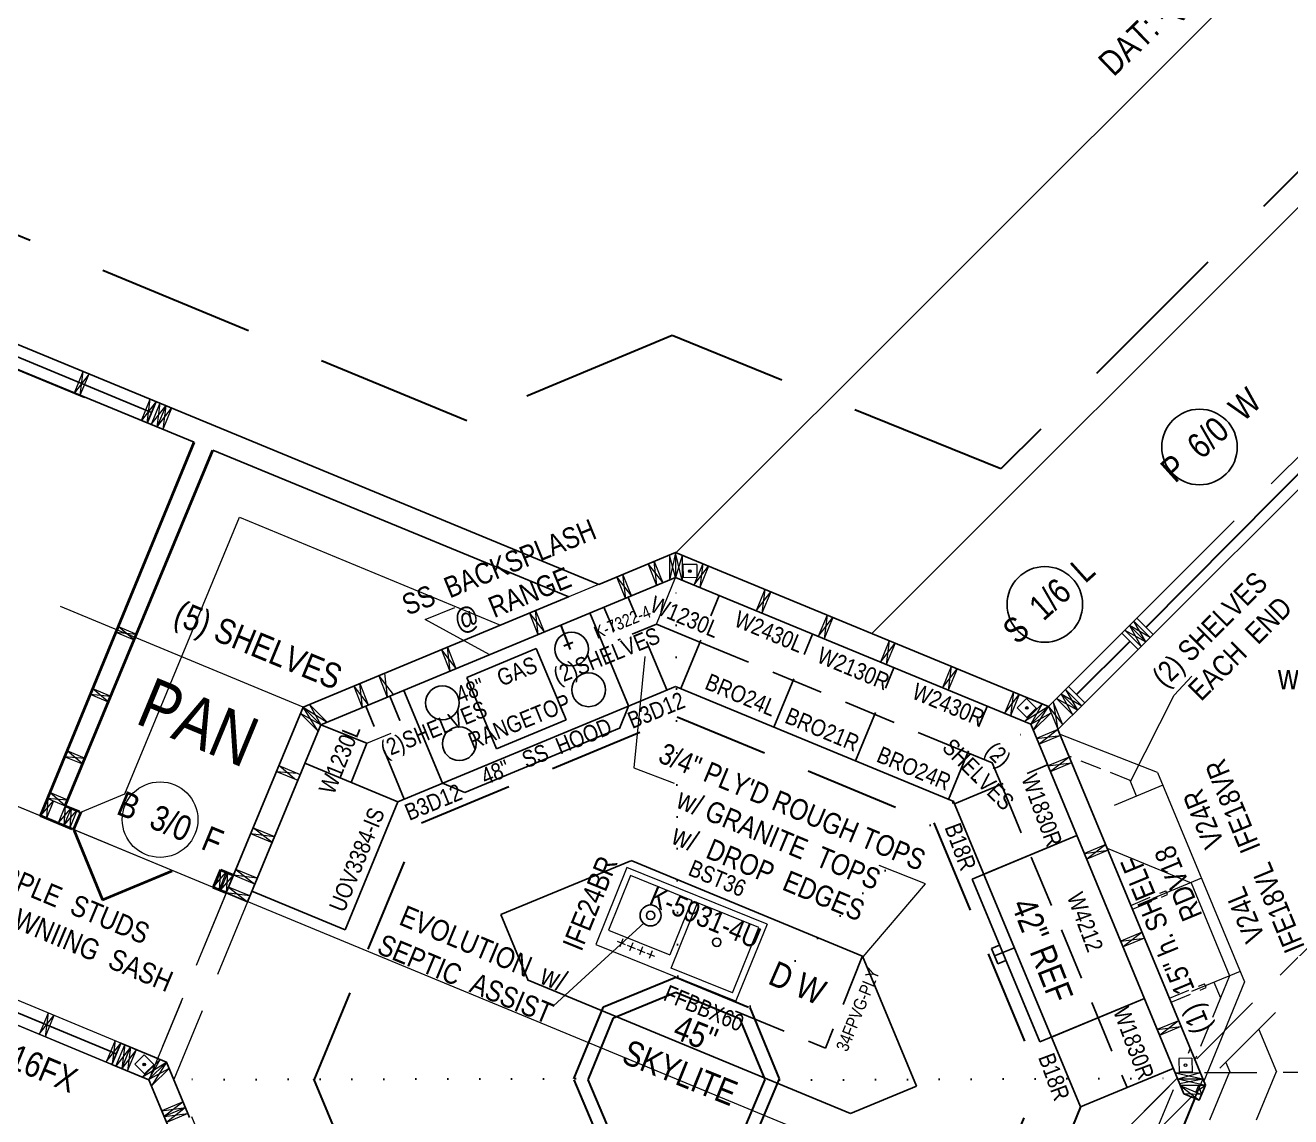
# Model space of a CAD drawing. Header units: inches. Extents: x 913 to 4010, y 85 to 6286.
# Drawn here: x 2435.7 to 2736.9, y 1892.7 to 2152.6 of the extents above; entities that cross this region are included whole.
import ezdxf

# ---------------------------------------------------------------- set-up
doc = ezdxf.new("R2010")
doc.units = ezdxf.units.IN
doc.header["$MEASUREMENT"] = 0
for name, pattern in [('ACAD_ISO07W100', [3, 0, -3]), ('CENTER', [2, 1.25, -0.25, 0.25, -0.25]), ('HIDDEN', [0.375, 0.25, -0.125])]:
    doc.linetypes.add(name, pattern=pattern)
for name, color, linetype, lineweight in [('APPLIANCES', 7, 'Continuous', 9), ('BUILT-INS', 6, 'Continuous', 9), ('CONCRETE', 7, 'Continuous', 20), ('DOORS', 7, 'Continuous', 30), ('FOUNDATION', 7, 'HIDDEN', 20), ('GRID', 1, 'CENTER', 20), ('INT WALLS', 7, 'Continuous', 40), ('LAYOUT', 6, 'Continuous', 9), ('LITE COVE', 7, 'HIDDEN', 30), ('MILLWORK', 7, 'Continuous', 20), ('PLUMBING', 7, 'Continuous', 20), ('ROOF BEAMS', 3, 'HIDDEN', 30), ('ROOFLINE', 7, 'HIDDEN', 30), ('SKYLITES', 3, 'Continuous', 30), ('WALL FRAMING', 7, 'Continuous', 30), ('WINDOWS', 5, 'Continuous', 30)]:
    doc.layers.add(name, color=color, linetype=linetype, lineweight=lineweight)
for name, color, linetype in [('CABINETS', 30, 'HIDDEN'), ('CABTOPS', 30, 'Continuous'), ('LLMASONRY', 12, 'Continuous'), ('LLPLUMBING', 102, 'Continuous'), ('MILLWORK TEXT', 7, 'Continuous'), ('TEXT', 250, 'Continuous'), ('WALLS', 5, 'Continuous')]:
    doc.layers.add(name, color=color, linetype=linetype)
doc.styles.add('ARCHENTLTD', font='technical.ttf', dxfattribs={"height": 0.1875})
doc.dimstyles.new('ARCHENTLTD', dxfattribs={"dimscale": 0.05, "dimtxt": 0.1875, "dimasz": 3, "dimexe": 9, "dimexo": 1, "dimgap": 2.5, "dimtad": 0, "dimdec": 1, "dimzin": 1, "dimdsep": 46, "dimlunit": 4, "dimtxsty": 'ARCHENTLTD', "dimblk": 'ARCHTICK', "dimcen": 6, "dimclrd": 256, "dimclre": 256, "dimclrt": 256, "dimaunit": 1, "dimadec": 0, "dimazin": 0, "dimtfac": 1, "dimtdec": 1, "dimtofl": 0, "dimtmove": 1, "dimatfit": 3, "dimldrblk": 'ARCHTICK', "dimfxl": 1, "dimfrac": 2, "dimtolj": 1, "dimtzin": 0, "dimlwd": 9, "dimlwe": 9, "dimarcsym": 0})

# ---------------------------------------------------------------- blocks, each defined once
blk = doc.blocks.new('_ArchTick')
at = {"color": 0, "linetype": 'ByBlock', "const_width": 0.15}
blk.add_lwpolyline([(-0.5, -0.5), (0.5, 0.5)], dxfattribs=at)

msp = doc.modelspace()

# ---------------------------------------------------------------- hatches: boundary and pattern name
at = {"layer": 'WALL FRAMING', "lineweight": 9, "ltscale": 150}
for points in [[(2594.2, 2022.63, 1), (2593.58, 2022.63, 1)], [(2674.41, 1990.04, 1), (2673.78, 1990.04, 1)], [(2464.32, 1905.17, 1), (2463.69, 1905.17, 1)]]:
    msp.add_hatch(color=256, dxfattribs=at).paths.add_polyline_path(points)

# ---------------------------------------------------------------- linework, layer by layer
at = {"layer": 'APPLIANCES', "linetype": 'Continuous', "lineweight": -3, "ltscale": 1.5}
for p, q in [((2557.33, 2004.19), (2540.79, 1997.3)), ((2564.41, 1987.2), (2557.33, 2004.19)), ((2547.87, 1980.31), (2540.79, 1997.3)), ((2547.87, 1980.31), (2564.41, 1987.2)), ((2661.07, 1949.32), (2677.19, 1910.54)), ((2667.58, 1933.56), (2665.69, 1932.8)), ((2667.21, 1929.15), (2665.69, 1932.8)), ((2666.43, 1931.02), (2671.12, 1932.96)), ((2669.11, 1929.9), (2667.21, 1929.15)), ((2677.19, 1910.54), (2702.09, 1920.88))]:
    msp.add_line(p, q, dxfattribs=at)
at = {"layer": 'APPLIANCES', "color": 7, "linetype": 'Continuous', "lineweight": -3, "ltscale": 50}
msp.add_line((2579.31, 1990.51), (2577.11, 1985.19), dxfattribs=at)
at = {"layer": 'APPLIANCES', "linetype": 'Continuous', "lineweight": -3, "ltscale": 1.5}
for centre in [(2565.72, 2004.07), (2569.79, 1994.37), (2534.96, 1991.26), (2538.99, 1981.54)]:
    msp.add_circle(centre, 4.02, dxfattribs=at)
at = {"layer": 'BUILT-INS', "linetype": 'HIDDEN', "ltscale": 25}
for p, q in [((2573.43, 2014.06), (2576.72, 2006.16)), ((2585.92, 2010), (2576.72, 2006.16)), ((2522.43, 1992.86), (2525.61, 1985.21)), ((2517.01, 1981.64), (2525.61, 1985.21)), ((2517.01, 1981.64), (2525.61, 1985.21)), ((2517.01, 1981.64), (2525.61, 1985.21))]:
    msp.add_line(p, q, dxfattribs=at)
at = {"layer": 'BUILT-INS', "linetype": 'Continuous', "lineweight": 9}
for p, q in [((2705.18, 1974.65), (2681.87, 1983.83)), ((2725.91, 1924.82), (2716.2, 1901.2))]:
    msp.add_line(p, q, dxfattribs=at)
at = {"layer": 'BUILT-INS', "ltscale": 50}
for p, q in [((2660.05, 1979.35), (2665.85, 1976.96)), ((2665.85, 1976.96), (2667.97, 1971.86))]:
    msp.add_line(p, q, dxfattribs=at)
at = {"layer": 'BUILT-INS', "linetype": 'HIDDEN', "lineweight": 9, "ltscale": 20}
for p, q in [((2698.69, 1972.81), (2684.08, 1978.58)), ((2700.23, 1969.08), (2698.68, 1972.81)), ((2718.63, 1924.72), (2720.18, 1920.99)), ((2720.18, 1920.99), (2714.12, 1906.23))]:
    msp.add_line(p, q, dxfattribs=at)
at = {"layer": 'BUILT-INS', "linetype": 'Continuous', "lineweight": 9, "ltscale": 50}
msp.add_line((2705.18, 1974.65), (2725.91, 1924.83), dxfattribs=at)
at = {"layer": 'BUILT-INS', "linetype": 'HIDDEN', "lineweight": 9, "ltscale": 50}
for p, q in [((2706.43, 1971.65), (2689.81, 1964.74)), ((2715.65, 1949.49), (2699.03, 1942.58)), ((2724.87, 1927.33), (2708.25, 1920.42))]:
    msp.add_line(p, q, dxfattribs=at)
at = {"layer": 'BUILT-INS', "ltscale": 25}
msp.add_line((2693.21, 1956.67), (2713.18, 1948.41), dxfattribs=at)
at = {"layer": 'BUILT-INS', "color": 6, "linetype": 'HIDDEN', "lineweight": 9, "ltscale": 20}
for p, q in [((2698.85, 1943.05), (2707.2, 1946.52)), ((2699.23, 1942.13), (2707.59, 1945.6)), ((2708.05, 1920.93), (2716.41, 1924.39)), ((2708.44, 1920), (2716.79, 1923.47))]:
    msp.add_line(p, q, dxfattribs=at)
at = {"layer": 'BUILT-INS', "color": 6, "linetype": 'Continuous', "lineweight": 9, "ltscale": 5}
for p, q in [((2707.59, 1945.6), (2707.2, 1946.52)), ((2716.79, 1923.47), (2716.41, 1924.39))]:
    msp.add_line(p, q, dxfattribs=at)
at = {"layer": 'BUILT-INS', "ltscale": 5}
msp.add_line((2713.18, 1948.41), (2722.36, 1926.29), dxfattribs=at)
at = {"layer": 'BUILT-INS', "linetype": 'Continuous', "lineweight": 9, "ltscale": 20}
msp.add_line((2722.36, 1926.29), (2720.18, 1920.99), dxfattribs=at)
at = {"layer": 'CABINETS', "lineweight": 9, "ltscale": 50}
msp.add_line((2585.92, 2010), (2590.5, 2021.07), dxfattribs=at)
at = {"layer": 'CABINETS', "linetype": 'HIDDEN', "ltscale": 50}
for p, q in [((2588.37, 1994.32), (2579.17, 2016.37)), ((2591.7, 1994.65), (2600.88, 2016.82)), ((2613.87, 1985.47), (2623.06, 2007.64)), ((2633.27, 1977.43), (2642.46, 1999.6)), ((2525.89, 1968.34), (2516.71, 1990.48)), ((2655.45, 1968.25), (2664.63, 1990.42)), ((2513.28, 1972.32), (2517.02, 1981.64)), ((2656.89, 1967.24), (2679.04, 1976.47)), ((2686.86, 1895.07), (2697.95, 1899.67))]:
    msp.add_line(p, q, dxfattribs=at)
at = {"layer": 'CABINETS', "linetype": 'HIDDEN', "ltscale": 25}
for p, q in [((2573.43, 2014.06), (2576.72, 2006.16)), ((2573.43, 2014.06), (2576.72, 2006.16)), ((2585.92, 2010), (2576.72, 2006.16)), ((2585.92, 2010), (2576.72, 2006.16)), ((2522.43, 1992.86), (2525.61, 1985.21)), ((2522.43, 1992.86), (2525.61, 1985.21))]:
    msp.add_line(p, q, dxfattribs=at)
at = {"layer": 'CABINETS', "ltscale": 50}
for p, q in [((2585.92, 2010), (2596.28, 2005.71)), ((2596.28, 2005.71), (2660.05, 1979.35)), ((2660.05, 1979.35), (2665.85, 1976.96)), ((2660.05, 1979.35), (2665.85, 1976.96)), ((2665.85, 1976.96), (2667.97, 1971.86)), ((2665.85, 1976.96), (2667.97, 1971.86)), ((2667.97, 1971.86), (2697.95, 1899.67))]:
    msp.add_line(p, q, dxfattribs=at)
at = {"layer": 'CABINETS', "linetype": 'Continuous', "lineweight": -3, "ltscale": 1.5}
msp.add_line((2661.07, 1949.32), (2686, 1959.68), dxfattribs=at)
at = {"layer": 'CABINETS', "linetype": 'HIDDEN', "lineweight": -3, "ltscale": 50}
for p in [(2635, 1931.05), (2604.75, 1917.83)]:
    msp.add_line(p, (2626.15, 1909.05), dxfattribs=at)
at = {"layer": 'CABINETS', "linetype": 'Continuous', "lineweight": 9, "ltscale": 150}
msp.add_line((2697.95, 1899.67), (2708.94, 1904.23), dxfattribs=at)
at = {"layer": 'CABTOPS', "color": 7, "linetype": 'Continuous', "lineweight": -3, "ltscale": 1.5}
for p, q in [((2579.3, 1990.54), (2570.07, 2012.69)), ((2535, 1972.12), (2525.78, 1994.24))]:
    msp.add_line(p, q, dxfattribs=at)
at = {"layer": 'CABTOPS', "color": 7, "linetype": 'Continuous', "lineweight": -3, "ltscale": 5}
for p, q in [((2579.86, 1990.74), (2590.46, 1995.14)), ((2590.46, 1995.14), (2656.69, 1967.76)), ((2524.4, 1967.72), (2579.86, 1990.74)), ((2656.67, 1967.77), (2686.85, 1895.04))]:
    msp.add_line(p, q, dxfattribs=at)
at = {"layer": 'CABTOPS', "linetype": 'HIDDEN', "ltscale": 50}
msp.add_line((2506.01, 1986.05), (2517.01, 1981.64), dxfattribs=at)
at = {"layer": 'CABTOPS', "color": 7, "lineweight": -3, "ltscale": 10}
for p, q in [((2524.4, 1967.72), (2502.22, 1976.89)), ((2489.62, 1946.39), (2511.79, 1937.22))]:
    msp.add_line(p, q, dxfattribs=at)
at = {"layer": 'CABTOPS', "color": 7, "lineweight": -3, "ltscale": 5}
msp.add_line((2511.79, 1937.22), (2524.4, 1967.72), dxfattribs=at)
at = {"layer": 'CABTOPS', "color": 7, "linetype": 'Continuous', "lineweight": 30, "ltscale": 2.5}
for p, q in [((2686.86, 1895.07), (2675.54, 1867.58)), ((2714.04, 1896.99), (2696.57, 1854.79))]:
    msp.add_line(p, q, dxfattribs=at)
at = {"layer": 'CONCRETE', "ltscale": 75}
for p, q in [((2786.41, 2222.77), (2590.57, 2026.99)), ((2805.76, 2176.27), (2637.19, 2007.74))]:
    msp.add_line(p, q, dxfattribs=at)
at = {"layer": 'DOORS', "color": 7, "linetype": 'Continuous', "lineweight": 20, "ltscale": 7.5}
msp.add_circle((2467.76, 1963.46), 9, dxfattribs=at)
at = {"layer": 'FOUNDATION', "color": 4, "ltscale": 75}
for p, q in [((2700.27, 2011.42), (2696.73, 2007.88)), ((2684, 1995.16), (2679.23, 1990.39))]:
    msp.add_line(p, q, dxfattribs=at)
at = {"layer": 'GRID', "ltscale": 50}
for p, q in [((2449.79, 2063.89), (2199.21, 2167.63)), ((2501.81, 1990.26), (2198.98, 2115.6)), ((2679.23, 1990.39), (2776.64, 2087.77)), ((2464.53, 2025.68), (2439.13, 1964.42)), ((2590.49, 2027.02), (2501.81, 1990.26)), ((2679.23, 1990.39), (2590.49, 2027.02)), ((2501.81, 1990.26), (2465.09, 1901.55)), ((2679.23, 1990.39), (2715.99, 1901.71)), ((2483.51, 1946.05), (2439.31, 1964.35)), ((2465.1, 1901.54), (2376.39, 1938.25)), ((2465.1, 1901.54), (2501.85, 1812.87)), ((2674.81, 1866.74), (2709.91, 1901.88)), ((2715.99, 1901.71), (2679.28, 1813))]:
    msp.add_line(p, q, dxfattribs=at)
at = {"layer": 'INT WALLS', "ltscale": 75}
for p, q in [((2439.31, 1964.34), (2475.89, 2053.29)), ((2445.19, 1966.78), (2480.32, 2051.46)), ((2446.85, 1961.2), (2439.31, 1964.34)), ((2445.19, 1966.78), (2448.58, 1965.38)), ((2448.88, 1965.25), (2447.16, 1961.09)), ((2482.15, 1951.48), (2480.43, 1947.32)), ((2482.15, 1951.48), (2485.23, 1950.21)), ((2483.49, 1946.02), (2480.42, 1947.3))]:
    msp.add_line(p, q, dxfattribs=at)
at = {"layer": 'INT WALLS', "ltscale": 50}
for p, q in [((2447.2, 1961.06), (2454.03, 1944.4)), ((2454.03, 1944.4), (2470.68, 1951.24))]:
    msp.add_line(p, q, dxfattribs=at)
at = {"layer": 'LAYOUT', "color": 6, "linetype": 'CENTER', "lineweight": 5, "ltscale": 250}
for p, q in [((2455.38, 1957.67), (913.16, 2596.19)), ((4009.81, 1314.09), (1739.95, 2253.88))]:
    msp.add_line(p, q, dxfattribs=at)
at = {"layer": 'LITE COVE', "color": 7, "linetype": 'ACAD_ISO07W100', "lineweight": 30, "ltscale": 2.5}
for p, q in [((2591, 1926.16), (2590.57, 2021.04)), ((2608.22, 1919.03), (2675.02, 1986.18)), ((2566.65, 1901.8), (2471.04, 1901.56)), ((2615.25, 1901.47), (2709.95, 1901.91))]:
    msp.add_line(p, q, dxfattribs=at)
at = {"layer": 'LLPLUMBING', "color": 5, "linetype": 'Continuous', "lineweight": 9, "ltscale": 175}
for p, q in [((2576.61, 1934.48), (2578.47, 1933.73)), ((2577.91, 1935.04), (2577.17, 1933.18)), ((2580.29, 1934.1), (2579.55, 1932.25)), ((2578.99, 1933.55), (2580.85, 1932.8)), ((2581.33, 1932.6), (2583.19, 1931.85)), ((2582.64, 1933.15), (2581.89, 1931.29)), ((2583.62, 1931.69), (2585.47, 1930.94)), ((2584.92, 1932.24), (2584.17, 1930.38))]:
    msp.add_line(p, q, dxfattribs=at)
at = {"layer": 'MILLWORK', "linetype": 'Continuous', "lineweight": 9, "ltscale": 75}
for p, q in [((2459.34, 1969.57), (2486.69, 2035.5)), ((2486.69, 2035.5), (2548.77, 2009.74)), ((2448.88, 1965.25), (2459.34, 1969.57))]:
    msp.add_line(p, q, dxfattribs=at)
at = {"layer": 'MILLWORK', "color": 7, "linetype": 'Continuous', "lineweight": -3, "ltscale": 5}
for p, q in [((2540.3, 1969.93), (2577.12, 1985.2)), ((2579.9, 1953.76), (2634.97, 1930.96))]:
    msp.add_line(p, q, dxfattribs=at)
at = {"layer": 'MILLWORK', "color": 7, "linetype": 'Continuous', "lineweight": -3, "ltscale": 50}
msp.add_line((2534.97, 1972.13), (2540.3, 1969.93), dxfattribs=at)
at = {"layer": 'MILLWORK', "color": 7, "linetype": 'Continuous', "lineweight": -3, "ltscale": 2.5}
for p, q in [((2548.88, 1940.83), (2579.86, 1953.67)), ((2555.38, 1925.15), (2548.88, 1940.83)), ((2647.8, 1899.98), (2634.97, 1930.97)), ((2632.12, 1893.48), (2555.42, 1925.25))]:
    msp.add_line(p, q, dxfattribs=at)
at = {"layer": 'MILLWORK', "color": 7, "linetype": 'Continuous', "lineweight": -3, "ltscale": 1.5}
msp.add_line((2647.8, 1899.98), (2632.12, 1893.49), dxfattribs=at)
at = {"layer": 'MILLWORK TEXT', "linetype": 'Continuous', "lineweight": -3, "ltscale": 1.5}
for p, q in [((2663.85, 1950.47), (2686.02, 1959.69)), ((2679.95, 1911.68), (2702.12, 1920.9))]:
    msp.add_line(p, q, dxfattribs=at)
at = {"layer": 'MILLWORK TEXT', "linetype": 'HIDDEN', "ltscale": 50}
msp.add_line((2697.95, 1899.67), (2708.94, 1904.24), dxfattribs=at)
at = {"layer": 'PLUMBING', "color": 5, "lineweight": 30, "ltscale": 50}
for p, q in [((2563.2, 2009.64), (2565.35, 2003.95)), ((2563.85, 2004.81), (2565.99, 2005.67))]:
    msp.add_line(p, q, dxfattribs=at)
at = {"layer": 'PLUMBING', "color": 5, "lineweight": 5}
for p, q in [((2594.33, 1944.23), (2589.08, 1931.25)), ((2589.43, 1928.13), (2595.72, 1943.66))]:
    msp.add_line(p, q, dxfattribs=at)
at = {"layer": 'PLUMBING', "color": 5, "lineweight": 9, "elevation": -178358.1}
for points in [[(2578.9, 1952.08), (2571.5, 1933.76)], [(2612.26, 1938.59), (2578.9, 1952.08)], [(2612.26, 1938.59), (2604.86, 1920.28)], [(2571.5, 1933.76), (2604.88, 1920.27)]]:
    msp.add_lwpolyline(points, dxfattribs=at)
at = {"layer": 'PLUMBING', "color": 5, "lineweight": 5, "elevation": -178358.1}
for points in [[(2579.73, 1950.13), (2574.48, 1937.15)], [(2594.33, 1944.23), (2579.73, 1950.13)], [(2610.31, 1937.76), (2595.72, 1943.66)], [(2574.48, 1937.15), (2589.08, 1931.25)]]:
    msp.add_lwpolyline(points, dxfattribs=at)
at = {"layer": 'PLUMBING', "color": 5, "lineweight": 5}
for points in [[(2604.03, 1922.23), (2610.31, 1937.76)], [(2604.03, 1922.23), (2589.43, 1928.13)]]:
    msp.add_lwpolyline(points, dxfattribs=at)
at = {"layer": 'PLUMBING', "linetype": 'Continuous', "lineweight": -3, "ltscale": 0.5}
msp.add_circle((2584.52, 1940.64, -178360.1), 2.5, dxfattribs=at)
at = {"layer": 'PLUMBING', "lineweight": -3}
for centre in [(2584.52, 1940.64, -178358.1), (2600.27, 1934.27, -178358.1)]:
    msp.add_circle(centre, 1, dxfattribs=at)
at = {"layer": 'ROOF BEAMS', "lineweight": 20, "ltscale": 75}
for p, q in [((2674.81, 1866.74), (2776.59, 1968.63)), ((2680.31, 1864.47), (2778.86, 1963.12)), ((2483.5, 1946.03), (2465.09, 1901.54)), ((2488.58, 1943.92), (2471.04, 1901.56)), ((2680.33, 1829.93), (2713.01, 1908.89)), ((2679.28, 1813), (2714.92, 1899.11)), ((2475.27, 1892.77), (2502.85, 1826.26))]:
    msp.add_line(p, q, dxfattribs=at)
at = {"layer": 'ROOF BEAMS', "ltscale": 75}
for p, q in [((2575.74, 1916.28), (2590.52, 1922.41)), ((2590.52, 1922.41), (2605.72, 1916.12)), ((2569.65, 1901.54), (2575.74, 1916.28)), ((2605.72, 1916.12), (2611.73, 1901.55)), ((2576.02, 1886.47), (2569.65, 1901.54)), ((2611.73, 1901.55), (2605.43, 1886.64))]:
    msp.add_line(p, q, dxfattribs=at)
at = {"layer": 'ROOFLINE', "linetype": 'HIDDEN', "ltscale": 150}
for p, q in [((2796.74, 2175.74), (2667.94, 2046.98)), ((2540.82, 2058.4), (2433.77, 2102.61)), ((2589.66, 2078.7), (2540.82, 2058.4)), ((2667.94, 2046.98), (2589.66, 2078.7))]:
    msp.add_line(p, q, dxfattribs=at)
at = {"layer": 'ROOFLINE', "ltscale": 90}
for p, q in [((2529.98, 1962.68), (2590.83, 1987.94)), ((2590.83, 1987.94), (2651.99, 1962.66)), ((2504.43, 1901.41), (2529.82, 1962.84)), ((2651.99, 1962.66), (2677.27, 1901.76)), ((2504.29, 1901.75), (2529.8, 1840.29)), ((2652.15, 1840.41), (2677.27, 1901.76))]:
    msp.add_line(p, q, dxfattribs=at)
at = {"layer": 'ROOFLINE', "color": 7, "linetype": 'HIDDEN', "lineweight": 5, "ltscale": 50}
for p, q in [((2729.31, 1913.51), (2733.49, 1903.43)), ((2721.47, 1905.67), (2722.4, 1903.42)), ((2722.34, 1903.42), (2682.65, 1807.41)), ((2733.43, 1903.43), (2690.51, 1799.6)), ((2716.38, 1903.28), (2768.01, 1903.31))]:
    msp.add_line(p, q, dxfattribs=at)
at = {"layer": 'SKYLITES', "linetype": 'HIDDEN', "ltscale": 75}
for p, q in [((2573.35, 1918.85), (2590.51, 1925.97)), ((2590.51, 1925.97), (2608.12, 1918.69)), ((2566.26, 1901.71), (2573.35, 1918.85)), ((2608.12, 1918.69), (2615.12, 1901.72)), ((2573.65, 1884.25), (2566.26, 1901.71)), ((2615.12, 1901.72), (2607.81, 1884.43))]:
    msp.add_line(p, q, dxfattribs=at)
at = {"layer": 'WALL FRAMING', "linetype": 'HIDDEN', "lineweight": 20, "ltscale": 25}
for p, q in [((2447.38, 2065.08), (2449.48, 2070.16)), ((2448.77, 2064.51), (2450.87, 2069.58)), ((2463.32, 2058.49), (2465.42, 2063.57)), ((2441.09, 1917.41), (2438.99, 1912.33)), ((2442.48, 1916.84), (2440.38, 1911.76)), ((2457.04, 1910.83), (2454.94, 1905.75))]:
    msp.add_line(p, q, dxfattribs=at)
at = {"layer": 'WALL FRAMING', "lineweight": 9, "ltscale": 150}
for p, q in [((2450.86, 2069.56), (2447.38, 2065.08)), ((2448.76, 2064.48), (2449.47, 2070.13)), ((2464.7, 2057.89), (2465.41, 2063.54)), ((2466.8, 2062.97), (2463.32, 2058.49)), ((2465.62, 2057.5), (2469.11, 2062)), ((2467.72, 2062.58), (2467, 2056.92)), ((2467, 2056.92), (2470.49, 2061.43)), ((2469.11, 2062), (2468.39, 2056.35)), ((2583.95, 2024.31), (2587.41, 2019.83)), ((2586.04, 2019.27), (2585.41, 2024.92)), ((2590.49, 2026.94), (2589, 2020.45)), ((2590.5, 2021.07), (2589.02, 2026.41)), ((2592.04, 2020.43), (2590.49, 2026.94)), ((2592.02, 2026.36), (2590.5, 2021.07)), ((2596.96, 2024.35), (2596.25, 2018.69)), ((2598.35, 2023.77), (2596.96, 2024.35)), ((2578.6, 2016.13), (2577.96, 2021.78)), ((2594.86, 2019.27), (2598.35, 2023.77)), ((2576.51, 2021.17), (2579.96, 2016.68)), ((2611.75, 2018.24), (2611.04, 2012.59)), ((2613.14, 2017.67), (2611.75, 2018.24)), ((2609.65, 2013.16), (2613.14, 2017.67)), ((2555.71, 2012.61), (2559.16, 2008.13)), ((2557.8, 2007.57), (2557.16, 2013.22)), ((2461.57, 2006.27), (2457.8, 2009.45)), ((2624.44, 2007.06), (2627.93, 2011.56)), ((2626.54, 2012.14), (2625.83, 2006.48)), ((2627.93, 2011.56), (2626.54, 2012.14)), ((2703.45, 2006.82), (2698.5, 2009.65)), ((2698.5, 2009.65), (2701.32, 2004.7)), ((2702.39, 2005.76), (2699.56, 2010.71)), ((2457.22, 2008.07), (2462.15, 2007.65)), ((2697.44, 2008.59), (2702.39, 2005.76)), ((2534.72, 2003.89), (2538.18, 1999.4)), ((2536.81, 1998.84), (2536.18, 2004.49)), ((2639.23, 2000.95), (2642.72, 2005.46)), ((2641.33, 2006.03), (2640.62, 2000.38)), ((2642.72, 2005.46), (2641.33, 2006.03)), ((2519.83, 1997.73), (2523.28, 1993.24)), ((2521.92, 1992.69), (2521.28, 1998.33)), ((2654.02, 1994.85), (2657.51, 1999.35)), ((2656.12, 1999.93), (2655.4, 1994.27)), ((2657.51, 1999.35), (2656.12, 1999.93)), ((2455.44, 1991.49), (2451.67, 1994.67)), ((2513.87, 1995.26), (2517.32, 1990.77)), ((2515.96, 1990.22), (2515.33, 1995.86)), ((2683.29, 1994.45), (2686.12, 1989.5)), ((2451.09, 1993.29), (2456.02, 1992.87)), ((2668.81, 1988.74), (2672.3, 1993.25)), ((2670.91, 1993.82), (2670.19, 1988.17)), ((2672.3, 1993.25), (2670.91, 1993.82)), ((2680.38, 1991.53), (2681.51, 1984.89)), ((2686.12, 1989.5), (2681.17, 1992.33)), ((2685.06, 1988.44), (2682.23, 1993.39)), ((2682.23, 1993.39), (2687.18, 1990.56)), ((2506.02, 1986.05), (2501.18, 1988.76)), ((2505.39, 1984.55), (2501.81, 1990.26)), ((2501.81, 1990.26), (2507.52, 1986.67)), ((2503.31, 1990.88), (2506.02, 1986.05)), ((2679.23, 1990.39), (2673.52, 1986.8)), ((2677.73, 1991.01), (2675.02, 1986.18)), ((2675.02, 1986.18), (2679.85, 1988.89)), ((2675.64, 1984.68), (2679.23, 1990.39)), ((2679.23, 1990.39), (2682.65, 1986.04)), ((2676.43, 1982.78), (2682.08, 1983.5)), ((2681.51, 1984.89), (2677, 1981.4)), ((2449.31, 1976.71), (2445.54, 1979.9)), ((2444.96, 1978.51), (2449.88, 1978.1)), ((2499.8, 1973.13), (2496.02, 1976.31)), ((2679.09, 1976.25), (2684.74, 1976.97)), ((2684.17, 1978.35), (2679.66, 1974.86)), ((2495.45, 1974.93), (2500.37, 1974.51)), ((2439.31, 1964.35), (2442.41, 1967.92)), ((2441.02, 1968.49), (2440.7, 1963.78)), ((2440.84, 1968.58), (2445.76, 1968.16)), ((2445.19, 1966.78), (2441.41, 1969.96)), ((2443.48, 1962.64), (2446.57, 1966.21)), ((2445.19, 1966.78), (2444.86, 1962.07)), ((2444.86, 1962.07), (2447.96, 1965.63)), ((2446.58, 1966.21), (2446.25, 1961.49)), ((2494.42, 1958.04), (2489.89, 1961.54)), ((2489.32, 1960.15), (2495, 1959.42)), ((2687.84, 1955.43), (2693.49, 1956.15)), ((2692.92, 1957.54), (2688.41, 1954.05)), ((2480.44, 1947.34), (2483.53, 1950.91)), ((2482.15, 1951.48), (2481.82, 1946.77)), ((2482.13, 1946.64), (2485.23, 1950.21)), ((2483.84, 1950.78), (2483.51, 1946.07)), ((2490.87, 1949.49), (2485.23, 1950.21)), ((2485.8, 1951.59), (2490.3, 1948.11)), ((2489.14, 1945.3), (2483.49, 1946.02)), ((2484.07, 1947.4), (2488.56, 1943.92)), ((2696.45, 1934.54), (2702.1, 1935.26)), ((2701.53, 1936.65), (2697.02, 1933.16)), ((2439, 1912.36), (2442.48, 1916.84)), ((2441.1, 1917.44), (2440.39, 1911.78)), ((2705.13, 1913.45), (2710.78, 1914.18)), ((2710.21, 1915.56), (2705.7, 1912.07)), ((2454.95, 1905.77), (2458.42, 1910.25)), ((2457.05, 1910.85), (2456.33, 1905.2)), ((2459.35, 1909.87), (2458.63, 1904.22)), ((2460.73, 1909.3), (2457.24, 1904.79)), ((2462.12, 1908.72), (2458.63, 1904.22)), ((2460.73, 1909.3), (2460.02, 1903.64)), ((2463.59, 1902.18), (2469.31, 1905.75)), ((2465.09, 1901.55), (2467.8, 1906.37)), ((2469.92, 1904.24), (2465.09, 1901.55)), ((2469.31, 1905.75), (2465.7, 1900.05)), ((2715.99, 1901.68), (2709.4, 1903.13)), ((2715.38, 1903.18), (2710.01, 1901.64)), ((2716.6, 1900.19), (2710.01, 1901.64)), ((2715.99, 1901.68), (2710.46, 1900.54)), ((2710.63, 1900.14), (2715.14, 1896.66)), ((2715.71, 1898.04), (2711.44, 1898.18)), ((2714.33, 1898.62), (2716.61, 1900.22)), ((2714.97, 1900.17), (2715.71, 1898.04)), ((2468.16, 1894.16), (2473.81, 1894.88)), ((2473.24, 1896.26), (2468.73, 1892.77)), ((2473.81, 1894.88), (2469.31, 1891.38)), ((2468.73, 1892.77), (2474.39, 1893.49))]:
    msp.add_line(p, q, dxfattribs=at)
at = {"layer": 'WALL FRAMING', "lineweight": 20, "ltscale": 75}
for p, q in [((2467.72, 2062.59), (2465.62, 2057.5)), ((2469.11, 2062.01), (2467, 2056.92)), ((2470.5, 2061.44), (2468.39, 2056.35)), ((2585.44, 2024.93), (2580.37, 2022.82)), ((2583.97, 2024.28), (2585.96, 2019.2)), ((2590.47, 2027.04), (2585.4, 2024.94)), ((2585.41, 2024.91), (2587.41, 2019.83)), ((2596.97, 2024.35), (2594.86, 2019.27)), ((2577.96, 2021.77), (2579.96, 2016.68)), ((2598.35, 2023.78), (2596.25, 2018.69)), ((2576.52, 2021.14), (2578.52, 2016.05)), ((2611.76, 2018.25), (2609.65, 2013.16)), ((2613.14, 2017.68), (2611.04, 2012.59)), ((2555.72, 2012.58), (2557.72, 2007.5)), ((2557.16, 2013.21), (2559.16, 2008.13)), ((2457.8, 2009.45), (2462.15, 2007.65)), ((2626.55, 2012.14), (2624.44, 2007.06)), ((2627.93, 2011.57), (2625.83, 2006.48)), ((2698.5, 2009.65), (2702.39, 2005.76)), ((2699.56, 2010.71), (2703.45, 2006.82)), ((2457.22, 2008.07), (2461.57, 2006.27)), ((2697.44, 2008.59), (2701.32, 2004.7)), ((2534.74, 2003.85), (2536.73, 1998.77)), ((2536.18, 2004.48), (2538.18, 1999.4)), ((2641.34, 2006.04), (2639.23, 2000.95)), ((2642.72, 2005.47), (2640.62, 2000.38)), ((2519.83, 1997.73), (2515.67, 1996.01)), ((2519.84, 1997.7), (2521.84, 1992.61)), ((2656.12, 1999.93), (2654.02, 1994.85)), ((2657.51, 1999.36), (2655.4, 1994.27)), ((2451.67, 1994.67), (2456.02, 1992.87)), ((2513.88, 1995.23), (2515.88, 1990.14)), ((2515.33, 1995.86), (2517.32, 1990.77)), ((2683.29, 1994.45), (2687.18, 1990.56)), ((2451.09, 1993.29), (2455.44, 1991.49)), ((2670.91, 1993.83), (2668.81, 1988.74)), ((2672.3, 1993.25), (2670.19, 1988.17)), ((2682.65, 1986.04), (2680.38, 1991.53)), ((2681.17, 1992.33), (2685.06, 1988.44)), ((2682.23, 1993.39), (2686.12, 1989.5)), ((2445.54, 1979.9), (2449.88, 1978.1)), ((2444.96, 1978.51), (2449.31, 1976.71)), ((2496.02, 1976.31), (2501.11, 1974.21)), ((2495.45, 1974.93), (2500.54, 1972.82)), ((2442.41, 1967.92), (2440.7, 1963.78)), ((2440.84, 1968.58), (2445.19, 1966.78)), ((2441.41, 1969.96), (2445.76, 1968.16)), ((2445.19, 1966.78), (2443.48, 1962.64)), ((2446.57, 1966.21), (2444.86, 1962.07)), ((2447.96, 1965.63), (2446.25, 1961.49)), ((2489.89, 1961.54), (2495, 1959.42)), ((2489.32, 1960.15), (2494.42, 1958.04)), ((2482.15, 1951.48), (2480.44, 1947.34)), ((2483.53, 1950.91), (2481.82, 1946.77)), ((2483.84, 1950.78), (2482.13, 1946.64)), ((2485.23, 1950.21), (2483.51, 1946.07)), ((2457.24, 1904.79), (2459.35, 1909.87)), ((2458.63, 1904.22), (2460.73, 1909.3)), ((2460.02, 1903.64), (2462.12, 1908.72))]:
    msp.add_line(p, q, dxfattribs=at)
at = {"layer": 'WALL FRAMING', "lineweight": 20, "ltscale": 150}
for p, q in [((2589.02, 2026.42), (2589, 2020.45)), ((2590.49, 2026.94), (2590.5, 2021.07)), ((2592.02, 2026.36), (2592.04, 2020.43)), ((2501.18, 1988.76), (2505.39, 1984.55)), ((2501.81, 1990.26), (2506.02, 1986.05)), ((2503.31, 1990.88), (2507.52, 1986.67)), ((2677.73, 1991.01), (2673.52, 1986.8)), ((2679.23, 1990.39), (2675.02, 1986.18)), ((2679.85, 1988.89), (2675.64, 1984.67)), ((2681.51, 1984.89), (2676.43, 1982.78)), ((2682.08, 1983.5), (2677, 1981.4)), ((2684.17, 1978.35), (2679.09, 1976.25)), ((2684.74, 1976.97), (2679.66, 1974.86)), ((2692.92, 1957.54), (2687.84, 1955.43)), ((2693.49, 1956.15), (2688.41, 1954.05)), ((2701.53, 1936.65), (2696.45, 1934.54)), ((2702.1, 1935.26), (2697.02, 1933.16)), ((2710.21, 1915.56), (2705.13, 1913.45)), ((2710.78, 1914.18), (2705.7, 1912.07)), ((2463.59, 1902.18), (2467.8, 1906.37)), ((2465.09, 1901.55), (2469.31, 1905.75)), ((2465.7, 1900.05), (2469.92, 1904.24)), ((2715.38, 1903.18), (2709.4, 1903.13)), ((2715.99, 1901.68), (2710.01, 1901.64)), ((2716.6, 1900.19), (2710.62, 1900.14)), ((2710.63, 1900.14), (2715.71, 1898.04))]:
    msp.add_line(p, q, dxfattribs=at)
at = {"layer": 'WALL FRAMING', "color": 9, "linetype": 'Continuous', "lineweight": 5, "ltscale": 150}
for p, q in [((2595.55, 2024.21), (2592.03, 2024.18)), ((2592.24, 2024.18), (2592.27, 2021.05)), ((2595.55, 2024.21), (2595.54, 2021.08)), ((2595.54, 2021.08), (2592.05, 2021.05)), ((2674.03, 1992.33), (2671.83, 1990.1)), ((2674.03, 1992.33), (2676.5, 1989.82)), ((2671.83, 1990.1), (2674.28, 1987.62)), ((2676.35, 1989.97), (2674.13, 1987.77)), ((2463.94, 1907.47), (2461.75, 1905.24)), ((2463.94, 1907.47), (2466.42, 1904.96)), ((2461.75, 1905.24), (2464.2, 1902.76)), ((2466.27, 1905.11), (2464.04, 1902.91)), ((2713.41, 1906.69), (2710.29, 1906.61)), ((2710.29, 1906.61), (2710.33, 1903.12)), ((2713.41, 1906.69), (2713.45, 1903.16)), ((2713.45, 1903.38), (2710.32, 1903.34))]:
    msp.add_line(p, q, dxfattribs=at)
at = {"layer": 'WALL FRAMING', "color": 7, "lineweight": 20, "ltscale": 75}
for p, q in [((2490.3, 1948.1), (2485.23, 1950.21)), ((2490.87, 1949.49), (2485.8, 1951.59)), ((2488.57, 1943.91), (2483.5, 1946.02)), ((2489.14, 1945.3), (2484.07, 1947.4))]:
    msp.add_line(p, q, dxfattribs=at)
at = {"layer": 'WALL FRAMING', "lineweight": 20, "ltscale": 50}
for p, q in [((2473.24, 1896.26), (2468.16, 1894.15)), ((2473.81, 1894.88), (2468.73, 1892.77)), ((2474.39, 1893.49), (2469.31, 1891.38))]:
    msp.add_line(p, q, dxfattribs=at)
at = {"layer": 'WALL FRAMING', "color": 9, "linetype": 'Continuous', "lineweight": 5, "ltscale": 150}
for centre in [(2593.89, 2022.63), (2674.09, 1990.04), (2464.01, 1905.17), (2711.87, 1904.99)]:
    msp.add_circle(centre, 0.312, dxfattribs=at)
at = {"layer": 'WALLS', "color": 4, "ltscale": 50}
for p, q in [((2572.21, 2019.47), (2383.99, 2097.2)), ((2475.89, 2053.29), (2379.77, 2092.99)), ((2565.03, 2016.47), (2480.32, 2051.46)), ((2590.5, 2021.07), (2506.02, 1986.05)), ((2506.02, 1986.05), (2488.58, 1943.92)), ((2469.31, 1905.75), (2458.42, 1910.25))]:
    msp.add_line(p, q, dxfattribs=at)
at = {"layer": 'WALLS', "color": 4, "lineweight": 20, "ltscale": 50}
for p, q in [((2464.69, 2057.88), (2431.43, 2071.65)), ((2458.42, 1910.25), (2425.16, 1924.02))]:
    msp.add_line(p, q, dxfattribs=at)
at = {"layer": 'WALLS', "color": 4, "ltscale": 75}
for p, q in [((2466.8, 2062.97), (2464.69, 2057.88)), ((2590.47, 2027.04), (2572.21, 2019.47)), ((2679.23, 1990.39), (2590.49, 2027.02)), ((2675.02, 1986.18), (2590.5, 2021.07)), ((2565.02, 2016.49), (2501.8, 1990.26)), ((2700.26, 2011.42), (2704.15, 2007.53)), ((2696.73, 2007.88), (2700.62, 2003.99)), ((2704.15, 2007.53), (2700.62, 2003.99)), ((2684, 1995.16), (2687.89, 1991.27)), ((2687.89, 1991.27), (2681.51, 1984.89)), ((2501.8, 1990.26), (2483.45, 1945.9)), ((2675.02, 1986.18), (2711.44, 1898.18)), ((2681.51, 1984.89), (2716.61, 1900.22)), ((2488.57, 1943.9), (2483.49, 1946.02)), ((2456.32, 1905.17), (2458.42, 1910.25)), ((2456.32, 1905.17), (2465.1, 1901.54)), ((2469.31, 1905.75), (2474.77, 1892.57)), ((2465.1, 1901.54), (2469.69, 1890.46))]:
    msp.add_line(p, q, dxfattribs=at)
at = {"layer": 'WALLS', "color": 4, "lineweight": 20, "ltscale": 75}
for p, q in [((2755.07, 2058.43), (2704.15, 2007.53)), ((2696.73, 2007.88), (2684, 1995.16)), ((2700.62, 2003.99), (2687.89, 1991.27)), ((2423.06, 1918.94), (2456.32, 1905.17))]:
    msp.add_line(p, q, dxfattribs=at)
at = {"layer": 'WALLS', "lineweight": 9, "ltscale": 50}
for p, q in [((2596.96, 2024.35), (2598.35, 2023.78)), ((2594.86, 2019.27), (2596.25, 2018.69)), ((2611.75, 2018.24), (2613.14, 2017.68)), ((2609.65, 2013.16), (2611.04, 2012.59)), ((2626.54, 2012.14), (2627.93, 2011.57)), ((2624.44, 2007.06), (2625.83, 2006.48)), ((2641.33, 2006.03), (2642.72, 2005.47)), ((2639.23, 2000.95), (2640.62, 2000.38)), ((2656.12, 1999.93), (2657.51, 1999.36)), ((2654.02, 1994.85), (2655.4, 1994.27)), ((2670.91, 1993.82), (2672.3, 1993.25)), ((2668.81, 1988.74), (2670.19, 1988.17)), ((2444.55, 1962.2), (2445.94, 1961.62))]:
    msp.add_line(p, q, dxfattribs=at)
at = {"layer": 'WALLS', "color": 4, "ltscale": 5}
for p in [(2711.44, 1898.18), (2716.61, 1900.22)]:
    msp.add_line(p, (2715.14, 1896.66), dxfattribs=at)
at = {"layer": 'WALLS', "lineweight": 20, "ltscale": 5}
msp.add_line((2714.97, 1900.17), (2714.33, 1898.62), dxfattribs=at)
at = {"layer": 'WINDOWS', "lineweight": 25, "ltscale": 75}
for p, q in [((2432.48, 2074.19), (2465.75, 2060.42)), ((2424.11, 1921.48), (2457.37, 1907.71))]:
    msp.add_line(p, q, dxfattribs=at)
at = {"layer": 'WINDOWS', "ltscale": 75}
for p, q in [((2702.46, 2009.22), (2753.13, 2060.38)), ((2685.94, 1993.21), (2698.67, 2005.94))]:
    msp.add_line(p, q, dxfattribs=at)
at = {"layer": 'WINDOWS', "color": 7, "linetype": 'Continuous', "lineweight": 25, "ltscale": 7.5}
for centre in [(2715.2, 2052.17), (2678.38, 2014.7)]:
    msp.add_circle(centre, 9, dxfattribs=at)

# ---------------------------------------------------------------- texts
at = {"layer": 'APPLIANCES', "linetype": 'Continuous', "lineweight": 30, "ltscale": 1.5, "style": 'ARCHENTLTD'}
for s, insert, char_height, attachment_point, rotation in [('SS  BACKSPLASH\\P@  RANGE\\P{\\H1.999x;  }', (2552.72, 2013.1), 5, 5, 22.2497), ('42" REF\\P{\\H1.333x;  }', (2685.28, 1921.48), 6, 3, 291.4292), ('D W\\P{\\H1.333x;  }', (2626.82, 1924.66), 6, 3, 336.4292)]:
    msp.add_mtext(s, dxfattribs=dict(at, insert=insert, char_height=char_height, attachment_point=attachment_point, rotation=rotation))
at = {"layer": 'BUILT-INS', "linetype": 'Continuous', "ltscale": 1.5, "insert": (2728.25, 2022.9), "char_height": 5, "attachment_point": 3, "rotation": 44.9045, "style": 'ARCHENTLTD'}
msp.add_mtext('(2) SHELVES\\PEACH  END\\P{\\H1.999x;  }', dxfattribs=at)
at = {"layer": 'BUILT-INS', "ltscale": 1.5, "char_height": 4, "style": 'ARCHENTLTD'}
for s, insert, attachment_point, rotation in [('(2)SHELVES\\P{\\H1.999x;  }', (2585.64, 2009.44), 3, 22.2497), ('(2)SHELVES\\P{\\H1.999x;  }', (2544.49, 1991.93), 3, 22.2497), ('(2)\\PSHELVES\\P{\\H1.999x;  }', (2661.12, 1972.82), 5, 314.8575)]:
    msp.add_mtext(s, dxfattribs=dict(at, insert=insert, attachment_point=attachment_point, rotation=rotation))
at = {"layer": 'BUILT-INS', "linetype": 'Continuous', "lineweight": 9, "ltscale": 1.5, "char_height": 5, "attachment_point": 1, "rotation": 112.3639, "style": 'ARCHENTLTD'}
for s, insert in [('IFE18VR\\P{\\H1.999x;  }', (2725.22, 1954.97)), ('IFE18VL\\P{\\H1.999x;  }', (2735.72, 1931.2))]:
    msp.add_mtext(s, dxfattribs=dict(at, insert=insert))
at = {"layer": 'BUILT-INS', "linetype": 'Continuous', "lineweight": 30, "ltscale": 1.5, "char_height": 5, "attachment_point": 3, "rotation": 112.5214, "style": 'ARCHENTLTD'}
for s, insert in [('V24R\\P{\\H1.999x;  }', (2711.06, 1969.29)), ('V24L\\P{\\H1.999x;  }', (2721.14, 1945.98))]:
    msp.add_mtext(s, dxfattribs=dict(at, insert=insert))
at = {"layer": 'BUILT-INS', "color": 6, "linetype": 'Continuous', "lineweight": 30, "ltscale": 1.5, "char_height": 5, "attachment_point": 3, "rotation": 112.443, "style": 'ARCHENTLTD'}
for s, insert in [('RDV18\\P{\\H1.999x;  }', (2704.29, 1955.83)), ('(1)  15" h. SHELF\\P{\\H1.999x;  }', (2696.24, 1953.4))]:
    msp.add_mtext(s, dxfattribs=dict(at, insert=insert))
at = {"layer": 'CABINETS', "color": 7, "linetype": 'Continuous', "lineweight": 30, "ltscale": 1.5, "attachment_point": 5, "style": 'ARCHENTLTD'}
for s, insert, char_height, rotation in [('\\PW1830R\\P{\\H1.333x;  }', (2677.06, 1965.43), 4, 290.4239), ('\\PB18R\\P{\\H1.333x;  }', (2657.67, 1956.74), 4, 290.4239), ('IFE24BR\\P{\\H1.333x;  }', (2574.74, 1941.68), 5, 67.9028), ('\\PW4212\\P{\\H1.333x;  }', (2687.37, 1938.83), 4, 290.4239), ('34FPVG-PLY\\P{\\H1.333x;  }', (2636.67, 1917.08), 3, 67.9028), ('\\PW1830R\\P{\\H1.333x;  }', (2698.92, 1909.98), 4, 290.4239), ('\\PB18R\\P{\\H1.333x;  }', (2679.95, 1901.96), 4, 290.4239)]:
    msp.add_mtext(s, dxfattribs=dict(at, insert=insert, char_height=char_height, rotation=rotation))
at = {"layer": 'CABTOPS', "color": 7, "linetype": 'Continuous', "lineweight": 30, "ltscale": 1.5, "insert": (2612.46, 1952.67), "char_height": 5, "attachment_point": 5, "rotation": 337.3447, "style": 'ARCHENTLTD'}
msp.add_mtext('3/4" PLY\'D ROUGH TOPS\\Pw/ GRANITE  TOPS \\P w/  DROP  EDGES\\P{\\H1.999x;  }', dxfattribs=at)
at = {"layer": 'CABTOPS', "color": 7, "linetype": 'Continuous', "lineweight": 20, "ltscale": 1.5, "insert": (2607.67, 1948.66), "char_height": 4, "attachment_point": 3, "rotation": 337.3447, "style": 'ARCHENTLTD'}
msp.add_mtext('BST36\\P{\\H1.999x;  }', dxfattribs=at)
at = {"layer": 'DOORS', "color": 7, "linetype": 'Continuous', "lineweight": 30, "ltscale": 1.5, "char_height": 6, "attachment_point": 3, "rotation": 337.5801, "style": 'ARCHENTLTD'}
for s, insert in [('(5) SHELVES\\P{\\H1.999x;  }', (2511.7, 1999.81)), ('B  3/0  F\\P{\\H1.999x;  }', (2483.37, 1960.54))]:
    msp.add_mtext(s, dxfattribs=dict(at, insert=insert))
at = {"layer": 'LLMASONRY', "color": 7, "linetype": 'Continuous', "lineweight": 30, "ltscale": 1.5, "insert": (2733.86, 2000.47), "char_height": 6, "attachment_point": 1, "rotation": 0.0751, "style": 'ARCHENTLTD'}
msp.add_mtext('w/ GAS  LOGLIGHTER\\P{\\H1.999x;  }', dxfattribs=at)
at = {"layer": 'MILLWORK TEXT', "ltscale": 1.5, "char_height": 4, "style": 'ARCHENTLTD'}
for s, insert, attachment_point, rotation in [('W1230L\\P{\\H1.999x;  }', (2601.34, 2010.3), 3, 337.3447), ('W2430L\\P{\\H1.999x;  }', (2621.42, 2006.78), 3, 337.3447), ('(2)SHELVES\\P{\\H1.999x;  }', (2585.64, 2009.44), 3, 22.2497), ('(2)SHELVES\\P{\\H1.999x;  }', (2585.64, 2009.44), 3, 22.2497), ('W2130R\\P{\\H1.999x;  }', (2641.82, 1997.87), 3, 337.3447), ('BRO24L\\P{\\H1.999x;  }', (2614.92, 1991.62), 3, 337.3447), ('W2430R\\P{\\H1.999x;  }', (2664.44, 1989.26), 3, 337.3447), ('(2)SHELVES\\P{\\H1.999x;  }', (2544.49, 1991.93), 3, 22.2497), ('(2)SHELVES\\P{\\H1.999x;  }', (2544.49, 1991.93), 3, 22.2497), ('B3D12\\P{\\H1.999x;  }', (2591.59, 1994.01), 3, 22.2497), ('BRO21R\\P{\\H1.999x;  }', (2634.65, 1983.25), 3, 337.3447), ('48"   SS  HOOD\\P{\\H1.999x;  }', (2574.2, 1987.82), 3, 22.2497), ('(2)\\PSHELVES\\P{\\H1.999x;  }', (2661.12, 1972.82), 5, 314.8575), ('(2)\\PSHELVES\\P{\\H1.999x;  }', (2661.12, 1972.82), 5, 314.8575), ('BRO24R\\P{\\H1.999x;  }', (2656.48, 1973.99), 3, 337.3447), ('B3D12\\P{\\H1.999x;  }', (2538.53, 1972.13), 3, 22.2497)]:
    msp.add_mtext(s, dxfattribs=dict(at, insert=insert, attachment_point=attachment_point, rotation=rotation))
at = {"layer": 'MILLWORK TEXT', "linetype": 'Continuous', "ltscale": 1.5, "char_height": 4, "style": 'ARCHENTLTD'}
for s, insert, attachment_point, rotation in [('W1230L\\P{\\H1.333x;  }', (2514.22, 1976.33), 5, 67.9028), ('\\PUOV3384-IS\\P{\\H1.333x;  }', (2515.25, 1953.68), 5, 67.9029), ('FFBBX60\\P{\\H1.999x;  }', (2607.18, 1916.59), 3, 337.3447)]:
    msp.add_mtext(s, dxfattribs=dict(at, insert=insert, attachment_point=attachment_point, rotation=rotation))
at = {"layer": 'PLUMBING', "color": 5, "linetype": 'Continuous', "lineweight": 30, "ltscale": 1.5, "insert": (2583.77, 2014.56), "char_height": 3, "attachment_point": 3, "rotation": 22.2497, "style": 'ARCHENTLTD'}
msp.add_mtext('K-7322-4\\P{\\H1.999x;  }', dxfattribs=at)
at = {"layer": 'PLUMBING', "color": 5, "linetype": 'Continuous', "ltscale": 1.5, "char_height": 5, "attachment_point": 3, "rotation": 337.3447, "style": 'ARCHENTLTD'}
for s, insert in [('K-5931-4U\\P{\\H1.999x;  }', (2611.29, 1937.26)), ('EVOLUTION  w/\\PSEPTIC  ASSIST\\P{\\H1.999x;  }', (2565.06, 1927.02))]:
    msp.add_mtext(s, dxfattribs=dict(at, insert=insert))
at = {"layer": 'TEXT', "linetype": 'Continuous', "width": 271, "style": 'ARCHENTLTD'}
for s, insert, char_height, attachment_point, rotation in [('DAT: -(1 \'-6")', (2719.41, 2172.23), 6, 3, 43.9366), ('PAN', (2466.12, 1997.62), 12, 1, 337.5)]:
    msp.add_mtext(s, dxfattribs=dict(at, insert=insert, char_height=char_height, attachment_point=attachment_point, rotation=rotation))
at = {"layer": 'TEXT', "color": 7, "linetype": 'Continuous', "lineweight": 30, "insert": (2589.67, 1898.54), "char_height": 6, "attachment_point": 5, "rotation": 338.1053, "style": 'ARCHENTLTD'}
msp.add_mtext('45"\\PSKYLITE\\P\\P  ', dxfattribs=at)
at = {"layer": 'WALL FRAMING', "linetype": 'HIDDEN', "style": 'ARCHENTLTD'}
for s, p in [('48"   GAS', (2539.25, 1991.11)), ('  RANGETOP', (2539.83, 1979.12))]:
    msp.add_text(s, height=4, rotation=22.2497, dxfattribs=at).set_placement(p)
at = {"layer": 'WINDOWS', "color": 7, "linetype": 'Continuous', "lineweight": 30, "ltscale": 1.5, "char_height": 6, "attachment_point": 3, "rotation": 42.0264, "style": 'ARCHENTLTD'}
for s, insert in [('P  6/0  W\\P{\\H1.999x;  }', (2726.37, 2066.76)), ('S  1/6  L\\P{\\H1.999x;  }', (2686.79, 2026.53))]:
    msp.add_mtext(s, dxfattribs=dict(at, insert=insert))
at = {"layer": 'WINDOWS', "color": 7, "linetype": 'Continuous', "lineweight": 30, "attachment_point": 1, "rotation": 337.2047, "style": 'ARCHENTLTD'}
for s, insert, char_height in [('2x6 CRIPPLE  STUDS \\PUNDER  AWNIING  SASH\\P\\P  ', (2412.39, 1960.73), 5), ('3616FX \\P\\P  ', (2426.54, 1913.14), 6)]:
    msp.add_mtext(s, dxfattribs=dict(at, insert=insert, char_height=char_height))

# ---------------------------------------------------------------- leaders
at = {"layer": 'APPLIANCES', "linetype": 'Continuous', "lineweight": 9, "ltscale": 25}
msp.add_leader([(2546.12, 2002.74), (2530.87, 2011.14), (2537.9, 2013.93)], dimstyle='ARCHENTLTD', override={"dimgap": 1, "dimtad": 0}, dxfattribs=at)
at = {"layer": 'BUILT-INS', "linetype": 'Continuous', "lineweight": 9, "ltscale": 25}
msp.add_leader([(2698.88, 1972.73), (2709.15, 1993.12), (2713.37, 1997.65)], dimstyle='ARCHENTLTD', override={"dimgap": 1, "dimtad": 0}, dxfattribs=at)
at = {"layer": 'LLMASONRY', "color": 7, "lineweight": 9, "ltscale": 50}
for points in [[(2583.17, 2002.3), (2580.57, 1975.75), (2590.14, 1972.14)], [(2634.69, 1930.27), (2649.97, 1948.2), (2638.96, 1952.55)]]:
    msp.add_leader(points, dimstyle='ARCHENTLTD', override={"dimgap": 1, "dimtad": 0}, dxfattribs=at)
at = {"layer": 'PLUMBING', "linetype": 'Continuous', "lineweight": 9, "ltscale": 25}
msp.add_leader([(2582.98, 1938.91), (2561.45, 1919.09), (2559.05, 1920.08)], dimstyle='ARCHENTLTD', override={"dimgap": 1, "dimtad": 0}, dxfattribs=at)

doc.saveas('drawing.dxf')
